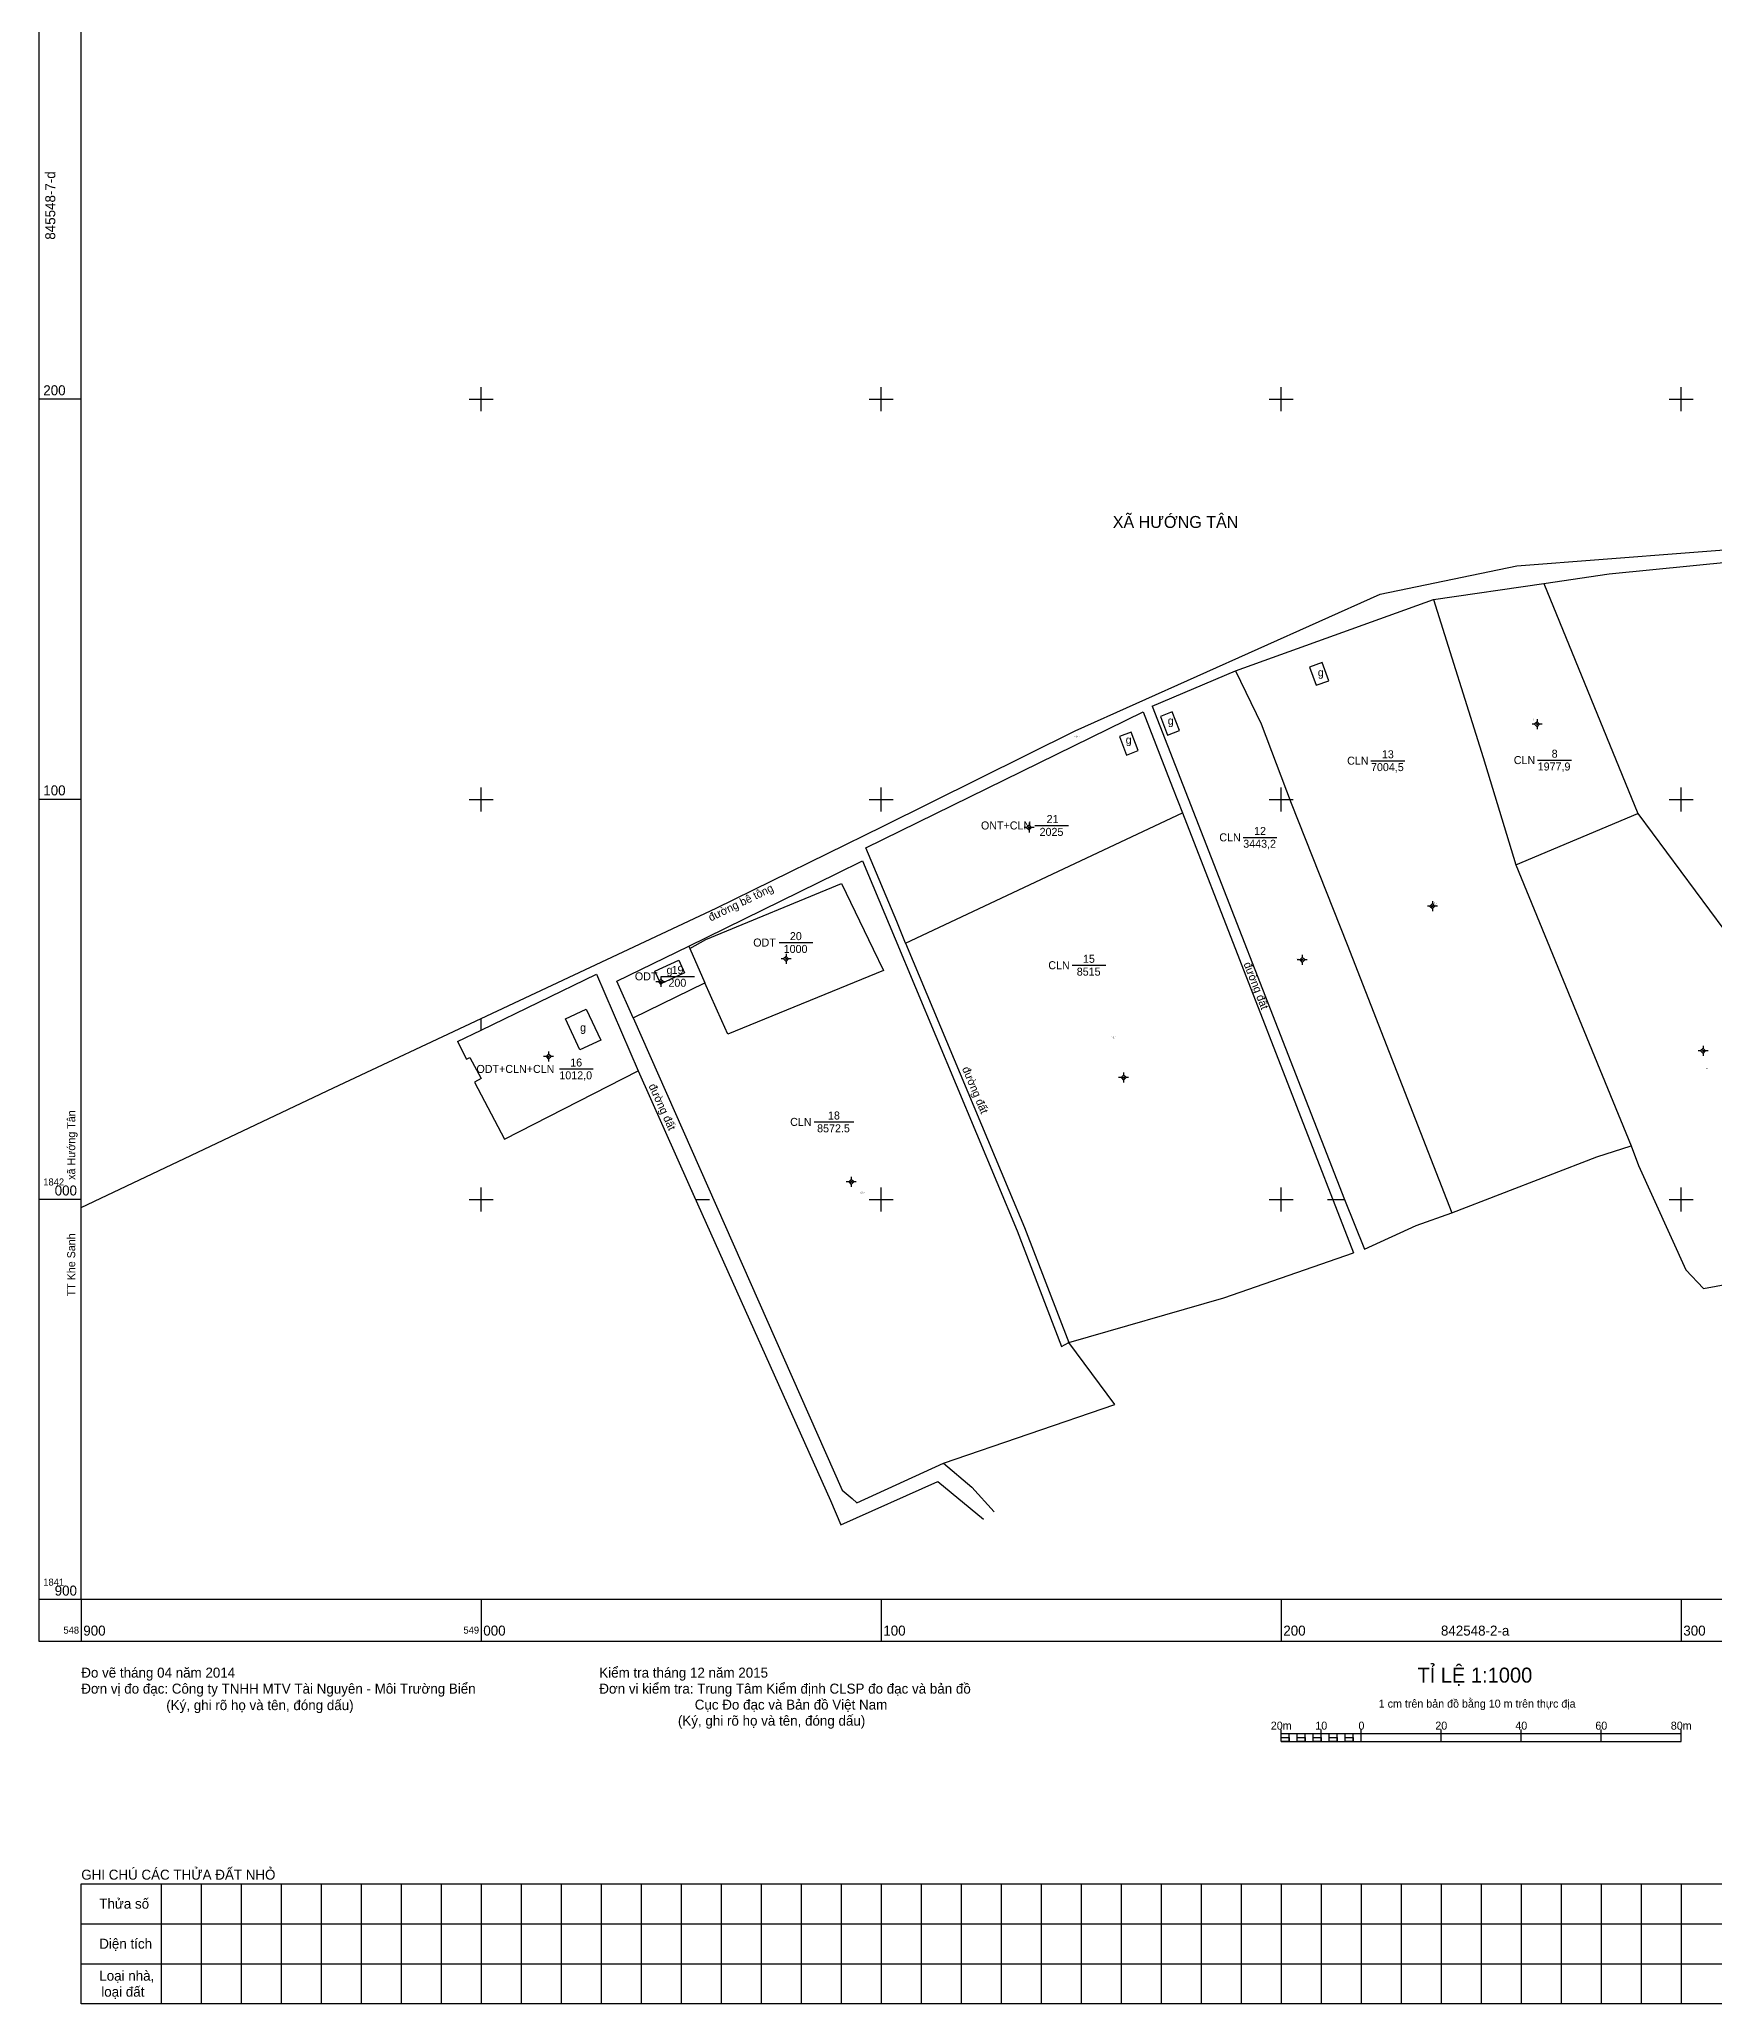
# Model space of a CAD drawing. Extents: x 548890 to 549618, y 1841759 to 1842646.
# Drawn here: x 548889.5 to 549308.4, y 1841799 to 1842290 of the extents above; entities that cross this region are included whole.
import ezdxf

# ---------------------------------------------------------------- set-up
doc = ezdxf.new("R2010")
doc.units = 0
for name, color, linetype in [('Level 10', 7, 'Continuous'), ('Level 11', 7, 'Continuous'), ('Level 13', 7, 'Continuous'), ('Level 14', 7, 'Continuous'), ('Level 15', 7, 'Continuous'), ('Level 16', 7, 'Continuous'), ('Level 2', 7, 'Continuous'), ('Level 23', 7, 'Continuous'), ('Level 24', 7, 'Continuous'), ('Level 28', 7, 'Continuous'), ('Level 4', 7, 'Continuous'), ('Level 46', 7, 'Continuous'), ('Level 48', 7, 'Continuous'), ('Level 63', 7, 'Continuous')]:
    doc.layers.add(name, color=color, linetype=linetype)

msp = doc.modelspace()

# ---------------------------------------------------------------- linework, layer by layer
at = {"layer": 'Level 10'}
for p, q in [((549265.67, 1842153.96), (549289.13, 1842096.5)), ((549106.09, 1842064.09), (549175.27, 1842096.67)), ((549258.66, 1842083.61), (549289.13, 1842096.5)), ((549051.88, 1842063.34), (549088.85, 1842081.46)), ((549258.66, 1842083.61), (549287.49, 1842013.38)), ((549051.88, 1842063.34), (549052.16, 1842062.69)), ((549052.16, 1842062.69), (549055.9, 1842054.18)), ((549052.16, 1842062.69), (549052.16, 1842062.69)), ((549037.94, 1842045.38), (549055.9, 1842054.18))]:
    msp.add_line(p, q, dxfattribs=at)
for points in [[(549238.08, 1842149.97), (549250.48, 1842110.49), (549258.66, 1842083.61)], [(549188.55, 1842132.15), (549194.95, 1842118.89), (549202.48, 1842099.05), (549216.48, 1842063.72), (549242.64, 1841996.65)], [(549289.13, 1842096.5), (549346.49, 1842019.16), (549356.53, 1842004.86), (549359.57, 1842000.85)], [(549052.16, 1842062.69), (549056.1, 1842065), (549090.05, 1842078.97), (549097.97, 1842062.55), (549100.53, 1842057.25), (549061.61, 1842041.31), (549060.13, 1842044.65), (549055.9, 1842054.18)], [(549037.94, 1842045.38), (549033.92, 1842054.54), (549051.88, 1842063.34)], [(548994.04, 1842039.47), (548996.3, 1842035.04), (548997.17, 1842035.5), (548999.97, 1842030.22), (548998.34, 1842029.35), (549005.83, 1842015.08), (549039.2, 1842032.14)], [(549242.64, 1841996.65), (549278.86, 1842010.66), (549287.49, 1842013.38)], [(549287.49, 1842013.38), (549289.32, 1842008.47), (549301.12, 1841982.44), (549305.57, 1841977.74), (549320.44, 1841980.54), (549328.66, 1841982.38), (549331.79, 1841983.58), (549338.3, 1841985.54), (549357.73, 1841998.55), (549359.57, 1842000.85)], [(549220.76, 1841987.59), (549233.74, 1841993.47), (549242.64, 1841996.65)], [(549146.85, 1841964.23), (549185.65, 1841975.46), (549218.07, 1841986.63)], [(549115.55, 1841934.09), (549158.41, 1841948.79), (549146.85, 1841964.23)]]:
    msp.add_lwpolyline(points, dxfattribs=at)
at = {"layer": 'Level 11'}
for p, q in [((549263.95, 1842120.03), (549263.95, 1842119.41)), ((549263.32, 1842118.78), (549262.7, 1842118.78)), ((549263.95, 1842119.41), (549263.32, 1842118.78)), ((549263.32, 1842118.78), (549263.95, 1842118.16)), ((549264.57, 1842118.78), (549263.95, 1842119.41)), ((549263.95, 1842118.16), (549264.57, 1842118.78)), ((549263.95, 1842118.16), (549263.95, 1842117.53)), ((549265.2, 1842118.78), (549264.57, 1842118.78)), ((549136.33, 1842092.98), (549135.71, 1842092.98)), ((549136.96, 1842093.6), (549136.33, 1842092.98)), ((549136.33, 1842092.98), (549136.96, 1842092.35)), ((549136.96, 1842094.23), (549136.96, 1842093.6)), ((549137.58, 1842092.98), (549136.96, 1842093.6)), ((549136.96, 1842092.35), (549137.58, 1842092.98)), ((549136.96, 1842092.35), (549136.96, 1842091.73)), ((549138.21, 1842092.98), (549137.58, 1842092.98)), ((549237.16, 1842073.31), (549236.53, 1842073.31)), ((549237.78, 1842073.94), (549237.16, 1842073.31)), ((549237.16, 1842073.31), (549237.78, 1842072.69)), ((549237.78, 1842074.56), (549237.78, 1842073.94)), ((549238.41, 1842073.31), (549237.78, 1842073.94)), ((549237.78, 1842072.69), (549238.41, 1842073.31)), ((549237.78, 1842072.69), (549237.78, 1842072.06)), ((549239.03, 1842073.31), (549238.41, 1842073.31)), ((549076.21, 1842060.77), (549075.58, 1842060.14)), ((549076.21, 1842061.39), (549076.21, 1842060.77)), ((549076.83, 1842060.14), (549076.21, 1842060.77)), ((549205.23, 1842061.12), (549205.23, 1842060.5)), ((549075.58, 1842060.14), (549074.96, 1842060.14)), ((549075.58, 1842060.14), (549076.21, 1842059.52)), ((549076.21, 1842059.52), (549076.83, 1842060.14)), ((549076.21, 1842059.52), (549076.21, 1842058.89)), ((549077.46, 1842060.14), (549076.83, 1842060.14)), ((549204.6, 1842059.87), (549203.98, 1842059.87)), ((549205.23, 1842060.5), (549204.6, 1842059.87)), ((549204.6, 1842059.87), (549205.23, 1842059.25)), ((549205.85, 1842059.87), (549205.23, 1842060.5)), ((549205.23, 1842059.25), (549205.85, 1842059.87)), ((549205.23, 1842059.25), (549205.23, 1842058.62)), ((549206.48, 1842059.87), (549205.85, 1842059.87)), ((549044.29, 1842054.36), (549043.66, 1842054.36)), ((549044.91, 1842054.99), (549044.29, 1842054.36)), ((549044.29, 1842054.36), (549044.91, 1842053.74)), ((549044.91, 1842055.61), (549044.91, 1842054.99)), ((549045.54, 1842054.36), (549044.91, 1842054.99)), ((549044.91, 1842053.74), (549045.54, 1842054.36)), ((549044.91, 1842053.74), (549044.91, 1842053.11)), ((549046.16, 1842054.36), (549045.54, 1842054.36)), ((549016.82, 1842036.32), (549016.19, 1842035.7)), ((549016.82, 1842036.95), (549016.82, 1842036.32)), ((549017.44, 1842035.7), (549016.82, 1842036.32)), ((549304.83, 1842037.12), (549304.21, 1842037.12)), ((549305.46, 1842037.75), (549304.83, 1842037.12)), ((549304.83, 1842037.12), (549305.46, 1842036.5)), ((549305.46, 1842038.37), (549305.46, 1842037.75)), ((549306.08, 1842037.12), (549305.46, 1842037.75)), ((549305.46, 1842036.5), (549306.08, 1842037.12)), ((549305.46, 1842036.5), (549305.46, 1842035.87)), ((549306.71, 1842037.12), (549306.08, 1842037.12)), ((549016.19, 1842035.7), (549015.57, 1842035.7)), ((549016.19, 1842035.7), (549016.82, 1842035.07)), ((549016.82, 1842035.07), (549017.44, 1842035.7)), ((549016.82, 1842035.07), (549016.82, 1842034.45)), ((549018.07, 1842035.7), (549017.44, 1842035.7)), ((549160.59, 1842031.07), (549159.96, 1842030.45)), ((549160.59, 1842031.7), (549160.59, 1842031.07)), ((549161.21, 1842030.45), (549160.59, 1842031.07)), ((549159.96, 1842030.45), (549159.34, 1842030.45)), ((549159.96, 1842030.45), (549160.59, 1842029.82)), ((549160.59, 1842029.82), (549161.21, 1842030.45)), ((549160.59, 1842029.82), (549160.59, 1842029.2)), ((549161.84, 1842030.45), (549161.21, 1842030.45)), ((549091.86, 1842004.4), (549091.24, 1842004.4)), ((549092.49, 1842005.03), (549091.86, 1842004.4)), ((549091.86, 1842004.4), (549092.49, 1842003.78)), ((549092.49, 1842005.65), (549092.49, 1842005.03)), ((549093.11, 1842004.4), (549092.49, 1842005.03)), ((549092.49, 1842003.78), (549093.11, 1842004.4)), ((549092.49, 1842003.78), (549092.49, 1842003.15)), ((549093.74, 1842004.4), (549093.11, 1842004.4))]:
    msp.add_line(p, q, dxfattribs=at)
for centre in [(549263.95, 1842118.78), (549136.96, 1842092.98), (549237.78, 1842073.31), (549076.21, 1842060.14), (549205.23, 1842059.87), (549044.91, 1842054.36), (549305.46, 1842037.12), (549016.82, 1842035.7), (549160.59, 1842030.45), (549092.49, 1842004.4)]:
    msp.add_circle(centre, 0.15, dxfattribs=at)
at = {"layer": 'Level 13'}
for p, q in [((549222.42, 1842109.67), (549230.86, 1842109.67)), ((549264.09, 1842109.82), (549272.52, 1842109.82)), ((549138.42, 1842093.48), (549146.84, 1842093.48)), ((549190.47, 1842090.51), (549198.89, 1842090.51)), ((549074.43, 1842064.22), (549082.85, 1842064.22)), ((549044.85, 1842055.77), (549053.27, 1842055.77)), ((549147.71, 1842058.55), (549156.13, 1842058.55)), ((549019.52, 1842032.63), (549027.94, 1842032.63)), ((549083.18, 1842019.39), (549093.16, 1842019.39))]:
    msp.add_line(p, q, dxfattribs=at)
at = {"layer": 'Level 14'}
for points in [[(549207.09, 1842133.08), (549208.74, 1842128.51), (549211.87, 1842129.64), (549210.21, 1842134.22)], [(549169.77, 1842120.69), (549171.54, 1842116.09), (549174.52, 1842117.24), (549172.75, 1842121.84)], [(549164.23, 1842112.2), (549162.47, 1842116.82), (549159.51, 1842115.69), (549161.27, 1842111.07)], [(549044.86, 1842053.9), (549043.41, 1842057.05), (549049.36, 1842059.8), (549050.82, 1842056.65)], [(549021.05, 1842045.15), (549026.26, 1842047.59), (549029.88, 1842039.84), (549024.67, 1842037.4)]]:
    msp.add_lwpolyline(points, close=True, dxfattribs=at)
at = {"layer": 'Level 23'}
for p, q in [((549238.08, 1842149.97), (549265.67, 1842153.96)), ((549188.55, 1842132.15), (549238.08, 1842149.97)), ((549167.74, 1842123.33), (549188.55, 1842132.15)), ((549167.74, 1842123.33), (549215.83, 1842000)), ((549167.74, 1842123.33), (549167.74, 1842123.33)), ((549175.27, 1842096.67), (549218.07, 1841986.63)), ((549039.2, 1842032.14), (549051.92, 1842003.74)), ((549051.92, 1842003.74), (549053.59, 1842000)), ((549215.83, 1842000), (549220.76, 1841987.59)), ((549114.15, 1841929.49), (549125.53, 1841920.12))]:
    msp.add_line(p, q, dxfattribs=at)
for points in [[(549265.67, 1842153.96), (549281.99, 1842156.38), (549313.02, 1842159.42), (549320.52, 1842146.42), (549326.2, 1842138.85), (549347.95, 1842110.06), (549361.37, 1842094.24), (549378.78, 1842072.36), (549388.55, 1842060.28), (549391.58, 1842056.94)], [(549106.09, 1842064.09), (549103.85, 1842069.45), (549096.14, 1842087.9), (549165.47, 1842121.86), (549172.81, 1842102.99), (549175.27, 1842096.67)], [(549088.85, 1842081.46), (549095.34, 1842084.64), (549103.48, 1842065.16), (549133.99, 1841992.19), (549145.06, 1841963.28), (549146.85, 1841964.23)], [(549106.09, 1842064.09), (549131.91, 1842002.37), (549135.84, 1841992.96), (549146.85, 1841964.23)], [(548994.04, 1842039.47), (549000, 1842042.36), (549028.79, 1842056.31), (549039.2, 1842032.14)], [(549037.94, 1842045.38), (549090.26, 1841927.32), (549092.68, 1841925.24), (549093.92, 1841924.17), (549115.55, 1841934.09)], [(549051.92, 1842003.74), (549087.33, 1841924.75), (549089.85, 1841918.72), (549114.15, 1841929.49)], [(549115.55, 1841934.09), (549122.6, 1841928.13), (549128.26, 1841921.95)], [(549200, 1841864.5), (549200, 1841867.5)], [(549200, 1841866.5), (549300, 1841866.5)], [(549200, 1841864.5), (549300, 1841864.5)], [(549202, 1841864.5), (549202, 1841866.5)], [(549204, 1841864.5), (549204, 1841866.5)], [(549206, 1841864.5), (549206, 1841866.5)], [(549208, 1841864.5), (549208, 1841866.5)], [(549210, 1841864.5), (549210, 1841867.5)], [(549210, 1841864.5), (549210, 1841866.5)], [(549212, 1841864.5), (549212, 1841866.5)], [(549214, 1841864.5), (549214, 1841866.5)], [(549216, 1841864.5), (549216, 1841866.5)], [(549218, 1841864.5), (549218, 1841866.5)], [(549220, 1841864.5), (549220, 1841867.5)], [(549240, 1841864.5), (549240, 1841867.5)], [(549260, 1841864.5), (549260, 1841867.5)], [(549280, 1841864.5), (549280, 1841867.5)], [(549300, 1841864.5), (549300, 1841867.5)], [(549470, 1841799), (548900, 1841799), (548900, 1841829), (549470, 1841829)], [(548920, 1841829), (548920, 1841799)], [(548930, 1841829), (548930, 1841799)], [(548940, 1841829), (548940, 1841799)], [(548950, 1841829), (548950, 1841799)], [(548960, 1841829), (548960, 1841799)], [(548970, 1841829), (548970, 1841799)], [(548980, 1841829), (548980, 1841799)], [(548990, 1841829), (548990, 1841799)], [(549000, 1841829), (549000, 1841799)], [(549010, 1841829), (549010, 1841799)], [(549020, 1841829), (549020, 1841799)], [(549030, 1841829), (549030, 1841799)], [(549040, 1841829), (549040, 1841799)], [(549050, 1841829), (549050, 1841799)], [(549060, 1841829), (549060, 1841799)], [(549070, 1841829), (549070, 1841799)], [(549080, 1841829), (549080, 1841799)], [(549090, 1841829), (549090, 1841799)], [(549100, 1841829), (549100, 1841799)], [(549110, 1841829), (549110, 1841799)], [(549120, 1841829), (549120, 1841799)], [(549130, 1841829), (549130, 1841799)], [(549140, 1841829), (549140, 1841799)], [(549150, 1841829), (549150, 1841799)], [(549160, 1841829), (549160, 1841799)], [(549170, 1841829), (549170, 1841799)], [(549180, 1841829), (549180, 1841799)], [(549190, 1841829), (549190, 1841799)], [(549200, 1841829), (549200, 1841799)], [(549210, 1841829), (549210, 1841799)], [(549220, 1841829), (549220, 1841799)], [(549230, 1841829), (549230, 1841799)], [(549240, 1841829), (549240, 1841799)], [(549250, 1841829), (549250, 1841799)], [(549260, 1841829), (549260, 1841799)], [(549270, 1841829), (549270, 1841799)], [(549280, 1841829), (549280, 1841799)], [(549290, 1841829), (549290, 1841799)], [(549300, 1841829), (549300, 1841799)], [(548900, 1841819), (549470, 1841819)], [(548900, 1841809), (549470, 1841809)]]:
    msp.add_lwpolyline(points, dxfattribs=at)
for points in [[(549200, 1841864.5), (549200, 1841865.5), (549202, 1841865.5), (549202, 1841864.5)], [(549204, 1841864.5), (549204, 1841865.5), (549206, 1841865.5), (549206, 1841864.5)], [(549208, 1841864.5), (549208, 1841865.5), (549210, 1841865.5), (549210, 1841864.5)], [(549212, 1841864.5), (549212, 1841865.5), (549214, 1841865.5), (549214, 1841864.5)], [(549216, 1841864.5), (549216, 1841865.5), (549218, 1841865.5), (549218, 1841864.5)]]:
    msp.add_lwpolyline(points, close=True, dxfattribs=at)
at = {"layer": 'Level 24'}
for p, q in [((549000, 1842042.36), (549000, 1842045.25)), ((549053.59, 1842000), (549057.03, 1842000)), ((549211.53, 1842000), (549215.83, 1842000))]:
    msp.add_line(p, q, dxfattribs=at)
at = {"layer": 'Level 46'}
for points in [[(549224.71, 1842151.28), (549258.86, 1842158.33), (549323.63, 1842163.39), (549348.2, 1842165.92), (549362.2, 1842169.26), (549395.09, 1842180.89), (549413.79, 1842192.18), (549433.03, 1842211.43), (549445.54, 1842224.52), (549467.23, 1842252.98), (549480.06, 1842270.06), (549497.55, 1842279.6)], [(548900, 1841997.96), (548963.08, 1842027.91), (549000, 1842045.25), (549058.68, 1842072.82), (549100.46, 1842093.34), (549148.47, 1842117.12), (549224.71, 1842151.28)]]:
    msp.add_lwpolyline(points, dxfattribs=at)
at = {"layer": 'Level 63'}
for points in [[(548889.5, 1842610.5), (549610.5, 1842610.5), (549610.5, 1841889.5), (548889.5, 1841889.5)], [(548900, 1842600), (549600, 1842600), (549600, 1841900), (548900, 1841900)]]:
    msp.add_lwpolyline(points, close=True, dxfattribs=at)
for points in [[(549000, 1842197), (549000, 1842203)], [(549100, 1842197), (549100, 1842203)], [(549200, 1842197), (549200, 1842203)], [(549300, 1842197), (549300, 1842203)], [(548900, 1842200), (548889.5, 1842200)], [(548997, 1842200), (549003, 1842200)], [(549097, 1842200), (549103, 1842200)], [(549197, 1842200), (549203, 1842200)], [(549297, 1842200), (549303, 1842200)], [(548900, 1842100), (548889.5, 1842100)], [(548997, 1842100), (549003, 1842100)], [(549000, 1842097), (549000, 1842103)], [(549097, 1842100), (549103, 1842100)], [(549100, 1842097), (549100, 1842103)], [(549197, 1842100), (549203, 1842100)], [(549200, 1842097), (549200, 1842103)], [(549297, 1842100), (549303, 1842100)], [(549300, 1842097), (549300, 1842103)], [(549000, 1841997), (549000, 1842003)], [(549100, 1841997), (549100, 1842003)], [(549200, 1841997), (549200, 1842003)], [(549300, 1841997), (549300, 1842003)], [(548900, 1842000), (548889.5, 1842000)], [(548997, 1842000), (549003, 1842000)], [(549097, 1842000), (549103, 1842000)], [(549197, 1842000), (549203, 1842000)], [(549297, 1842000), (549303, 1842000)], [(548900, 1841900), (548889.5, 1841900)], [(548900, 1841900), (548900, 1841889.5)], [(549000, 1841900), (549000, 1841889.5)], [(549100, 1841900), (549100, 1841889.5)], [(549200, 1841900), (549200, 1841889.5)], [(549300, 1841900), (549300, 1841889.5)]]:
    msp.add_lwpolyline(points, dxfattribs=at)

# ---------------------------------------------------------------- texts
at = {"layer": 'Level 13'}
for s, p in [('13', (549225.15, 1842110.27)), ('21', (549141.33, 1842094.08)), ('20', (549077.15, 1842064.82)), ('15', (549150.42, 1842059.15)), ('19', (549047.57, 1842056.37)), ('16', (549022.24, 1842033.23)), ('18', (549086.68, 1842019.99))]:
    msp.add_text(s, height=2, rotation=360, dxfattribs=at).set_placement(p)
for s, p in [('8', (549267.59, 1842110.42)), ('12', (549193.2, 1842091.11))]:
    msp.add_text(s, height=2, dxfattribs=at).set_placement(p)
at = {"layer": 'Level 15'}
for s, p in [('Khối 1', (549262.79, 1842119.85)), ('Khối 1', (549262.79, 1842119.73)), ('CLN', (549262.84, 1842120.09)), ('8', (549262.95, 1842120.21)), ('UBND thị trấn quản lý', (549148.18, 1842115.58)), ('Khối 1', (549148.66, 1842115.46)), ('Khối 1', (549148.66, 1842115.34)), ('DGT', (549148.7, 1842115.7)), ('9', (549148.82, 1842115.82)), ('Hoàng Thị Thuận', (549237.74, 1842073.54)), ('Phan Hương Xen', (549237.75, 1842073.9)), ('Khóm1', (549238.06, 1842073.78)), ('Khối 7', (549238.06, 1842073.66)), ('CLN', (549238.12, 1842074.02)), ('13', (549238.19, 1842074.14)), ('12', (549204.74, 1842060.53)), ('Thôn An Lợi -Triệu Độ -Triệu Phong', (549203.71, 1842060.17)), ('Hoàng Thị Thuận', (549204.28, 1842059.93)), ('Phan Văn Diệp', (549204.35, 1842060.29)), ('Khối 7', (549204.6, 1842060.05)), ('CLN', (549204.66, 1842060.41)), ('15', (549157.92, 1842040.86)), ('16', (549016.85, 1842035.99)), ('Nguyễn Thế Hùng', (549157.45, 1842040.62)), ('Hồ Thị Ngọc', (549157.61, 1842040.26)), ('Khối 7', (549157.79, 1842040.38)), ('Khối 2', (549157.8, 1842040.5)), ('CLN', (549157.85, 1842040.74)), ('Nguyễn Văn Hoàng', (549016.34, 1842035.75)), ('Cao Thị Chanh', (549016.47, 1842035.39)), ('ODT+CLN', (549016.58, 1842035.87)), ('Khối 7', (549016.72, 1842035.63)), ('Khối 7', (549016.72, 1842035.51)), ('Khối 1', (549306.28, 1842032.75)), ('Khối 1', (549306.28, 1842032.63)), ('CLN', (549306.33, 1842032.99)), ('17', (549306.39, 1842033.11)), ('Hoàng Văn Quynh', (549094.64, 1842001.73)), ('Khối 1', (549094.99, 1842001.61)), ('CLN', (549095.04, 1842001.85)), ('18', (549095.11, 1842001.97)), ('Trương Thị Liên', (549094.69, 1842001.37)), ('Khối 1', (549094.99, 1842001.49))]:
    msp.add_text(s, height=0.1, dxfattribs=at).set_placement(p)
at = {"layer": 'Level 16'}
for p in [(549209.12, 1842130.74), (549171.61, 1842118.67), (549161.1, 1842113.91), (549046.32, 1842056.37), (549024.7, 1842041.98)]:
    msp.add_text('g', height=2, dxfattribs=at).set_placement(p)
at = {"layer": 'Level 2'}
for s, p in [('CLN', (549216.46, 1842108.67)), ('ONT+CLN', (549124.92, 1842092.48)), ('ODT', (549067.99, 1842063.22)), ('ODT', (549038.4, 1842054.77)), ('CLN', (549141.75, 1842057.55)), ('ODT+CLN+CLN', (548998.8, 1842031.63)), ('CLN', (549077.22, 1842018.39))]:
    msp.add_text(s, height=2, rotation=360, dxfattribs=at).set_placement(p)
for p in [(549258.13, 1842108.82), (549184.51, 1842089.51)]:
    msp.add_text('CLN', height=2, dxfattribs=at).set_placement(p)
at = {"layer": 'Level 23'}
for s, height, p in [('TỈ LỆ 1:1000', 3.75, (549234.03, 1841879.25)), ('Đo vẽ tháng 04 năm 2014', 2.5, (548900, 1841880.5)), ('Đơn vị đo đạc: Công ty TNHH MTV Tài Nguyên - Môi Trường Biển', 2.5, (548900, 1841876.5)), ('Đơn vi kiểm tra: Trung Tâm Kiểm định CLSP đo đạc và bản đồ', 2.5, (549029.5, 1841876.5)), ('Kiểm tra tháng 12 năm 2015', 2.5, (549029.5, 1841880.5)), ('(Ký, ghi rõ họ và tên, đóng dấu)', 2.5, (548921.25, 1841872.38)), ('Cục Đo đạc và Bản đồ Việt Nam', 2.5, (549053.37, 1841872.5)), ('1 cm trên bản đồ bằng 10 m trên thực địa', 2, (549224.36, 1841873)), ('(Ký, ghi rõ họ và tên, đóng dấu)', 2.5, (549049.16, 1841868.5)), ('20m', 2, (549197.38, 1841867.5)), ('10', 2, (549208.51, 1841867.5)), ('0', 2, (549219.29, 1841867.5)), ('20', 2, (549238.51, 1841867.5)), ('40', 2, (549258.51, 1841867.5)), ('60', 2, (549278.51, 1841867.5)), ('80m', 2, (549297.38, 1841867.5)), ('GHI CHÚ CÁC THỬA ĐẤT NHỎ', 2.5, (548900, 1841830)), ('Thửa số', 2.5, (548904.5, 1841822.75)), ('Diện tích', 2.5, (548904.5, 1841812.75)), ('Loại nhà,', 2.5, (548904.5, 1841804.75)), ('loại đất', 2.5, (548905, 1841800.75))]:
    msp.add_text(s, height=height, dxfattribs=at).set_placement(p)
at = {"layer": 'Level 28'}
for s, rotation, p in [('đường bê tông', 25.9017, (549057.36, 1842069.45)), ('đường đất', 291.2608, (549190.52, 1842058.9)), ('đường đất', 292.8337, (549120.14, 1842032.72)), ('đường đất', 294.3701, (549041.77, 1842028.41)), ('TT Khe Sanh                  xã Hướng Tân', 89.9885, (548898.48, 1841975.78))]:
    msp.add_text(s, height=2, rotation=rotation, dxfattribs=at).set_placement(p)
at = {"layer": 'Level 4'}
for s, p in [('7004,5', (549222.43, 1842107.07)), ('2025', (549139.58, 1842090.88)), ('1000', (549075.6, 1842061.62)), ('8515', (549148.87, 1842055.95)), ('200', (549046.79, 1842053.17)), ('1012,0', (549019.52, 1842030.03)), ('8572.5', (549083.96, 1842016.79))]:
    msp.add_text(s, height=2, rotation=360, dxfattribs=at).set_placement(p)
for s, p in [('1977,9', (549264.1, 1842107.22)), ('3443,2', (549190.49, 1842087.91))]:
    msp.add_text(s, height=2, dxfattribs=at).set_placement(p)
at = {"layer": 'Level 48'}
msp.add_text('XÃ HƯỚNG TÂN', height=3, dxfattribs=at).set_placement((549157.87, 1842167.83))
at = {"layer": 'Level 63'}
msp.add_text('845548-7-d', height=2.5, rotation=90, dxfattribs=at).set_placement((548893.5, 1842239.88))
for s, height, p in [('200', 2.5, (548890.5, 1842201)), ('100', 2.5, (548890.5, 1842101)), ('1842', 1.75, (548890.5, 1842003.5)), ('000', 2.5, (548893.35, 1842001)), ('1841', 1.75, (548890.5, 1841903.5)), ('900', 2.5, (548893.35, 1841901)), ('548', 1.75, (548895.54, 1841891.5)), ('900', 2.5, (548900.5, 1841891)), ('549', 1.75, (548995.54, 1841891.5)), ('000', 2.5, (549000.5, 1841891)), ('100', 2.5, (549100.5, 1841891)), ('200', 2.5, (549200.5, 1841891)), ('842548-2-a', 2.5, (549239.91, 1841891)), ('300', 2.5, (549300.5, 1841891))]:
    msp.add_text(s, height=height, dxfattribs=at).set_placement(p)

doc.saveas('drawing.dxf')
